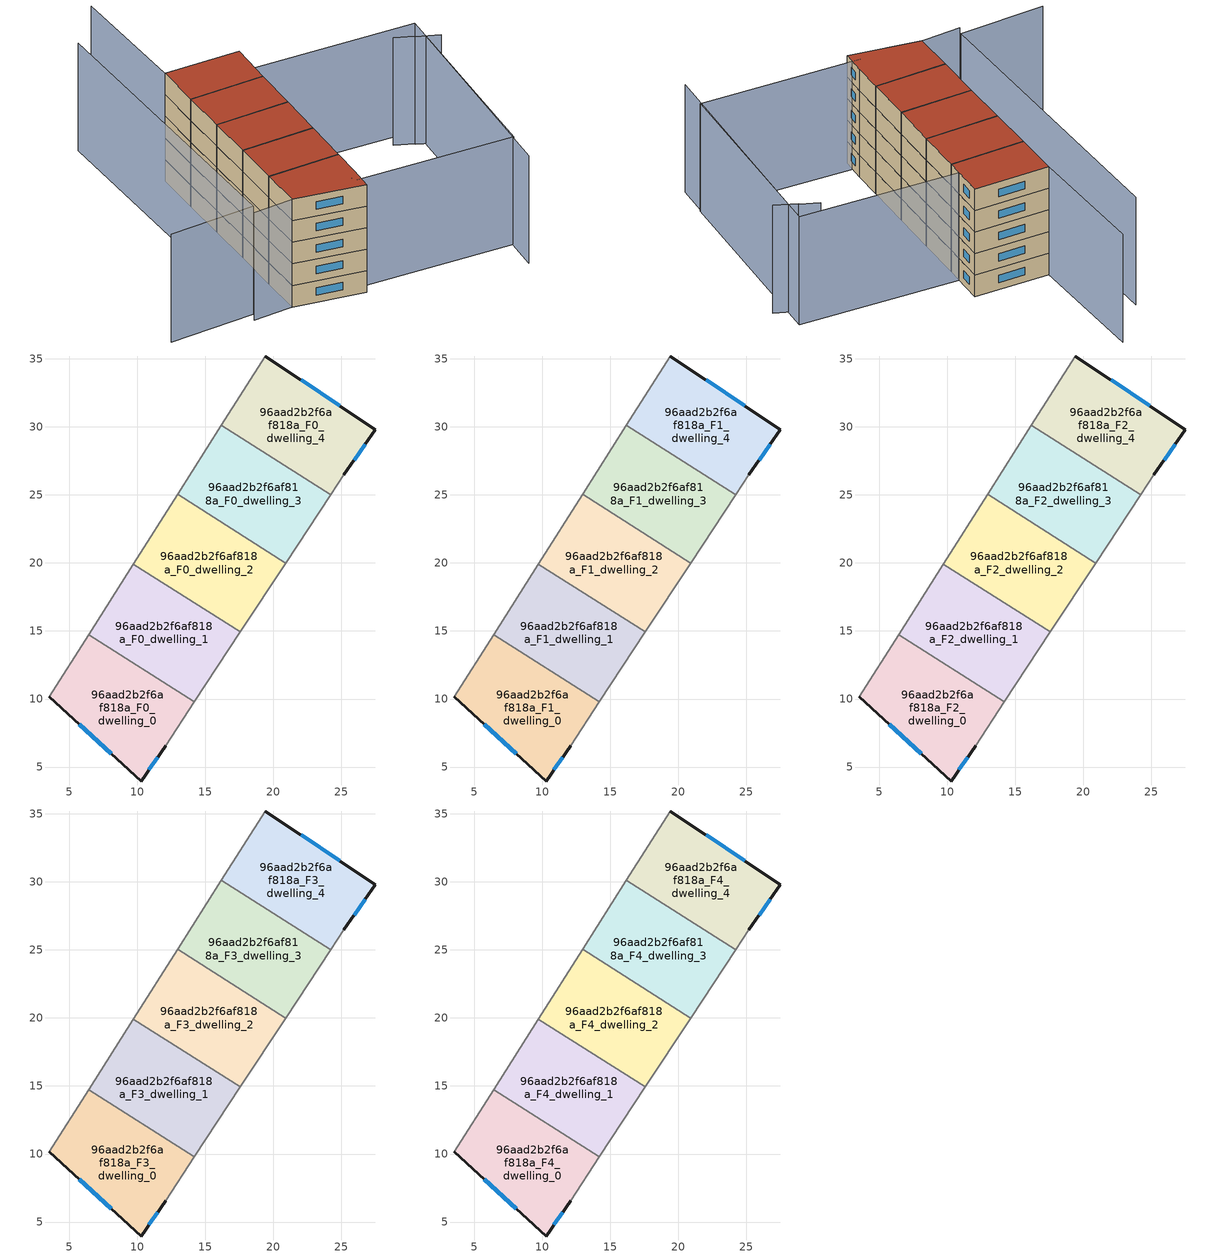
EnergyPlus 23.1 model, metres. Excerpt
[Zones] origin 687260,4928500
96aad2b2f6af818a_F0_dwelling_0
 floor ground (EU_floor_Construction): 14.22,9.8 12.09,6.57 10.29,3.98 3.54,10.16 6.44,14.73 z0
 wall outside (EU_wall_Construction): 3.54,10.16 10.29,3.98 12.09,6.57 z0:3
 wall adiabatic (EU_wall_Construction): 6.44,14.73 3.54,10.16 / 12.09,6.57 14.22,9.8 z0:3
 wall to 96aad2b2f6af818a_F0_dwelling_1 (EU_wall_Construction): 14.22,9.8 6.44,14.73 z0:3
 window (EU_Window_Construction): 10.87,4.82 11.5,5.72 / 5.73,8.15 8.09,5.99 z0.98:2.02
96aad2b2f6af818a_F0_dwelling_1
 floor ground (EU_floor_Construction): 17.6,14.92 14.22,9.8 6.44,14.73 9.73,19.92 z0
 wall adiabatic (EU_wall_Construction): 14.22,9.8 17.6,14.92 / 9.73,19.92 6.44,14.73 z0:3
 wall to 96aad2b2f6af818a_F0_dwelling_2 (EU_wall_Construction): 17.6,14.93 9.73,19.92 z0:3
96aad2b2f6af818a_F0_dwelling_2
 floor ground (EU_floor_Construction): 20.94,19.99 17.6,14.92 9.73,19.92 12.98,25.04 z0
 wall adiabatic (EU_wall_Construction): 17.6,14.92 20.94,19.99 / 12.98,25.04 9.73,19.92 z0:3
 wall to 96aad2b2f6af818a_F0_dwelling_3 (EU_wall_Construction): 20.94,19.99 12.98,25.04 z0:3
96aad2b2f6af818a_F0_dwelling_3
 floor ground (EU_floor_Construction): 24.24,25.01 20.94,19.99 12.98,25.04 16.19,30.11 z0
 wall adiabatic (EU_wall_Construction): 20.94,19.99 24.24,25.01 / 16.19,30.11 12.98,25.04 z0:3
 wall to 96aad2b2f6af818a_F0_dwelling_4 (EU_wall_Construction): 24.24,25.01 16.19,30.11 z0:3
96aad2b2f6af818a_F0_dwelling_4
 floor ground (EU_floor_Construction): 27.51,29.79 25.2,26.46 24.24,25.01 16.19,30.11 19.42,35.21 z0
 wall outside (EU_wall_Construction): 25.2,26.46 27.51,29.79 19.42,35.21 z0:3
 wall adiabatic (EU_wall_Construction): 19.42,35.21 16.19,30.11 / 24.24,25.01 25.2,26.46 z0:3
 window (EU_Window_Construction): 24.88,31.55 22.05,33.45 / 25.95,27.55 26.76,28.71 z0.98:2.02
96aad2b2f6af818a_F1_dwelling_0
 floor to 96aad2b2f6af818a_F0_dwelling_0 (EU_floor_Construction): 14.22,9.8 12.09,6.57 10.29,3.98 3.54,10.16 6.44,14.73 z3
 wall outside (EU_wall_Construction): 3.54,10.16 10.29,3.98 12.09,6.57 z3:6
 wall adiabatic (EU_wall_Construction): 6.44,14.73 3.54,10.16 / 12.09,6.57 14.22,9.8 z3:6
 wall to 96aad2b2f6af818a_F1_dwelling_1 (EU_wall_Construction): 14.22,9.8 6.44,14.73 z3:6
 window (EU_Window_Construction): 10.87,4.82 11.5,5.72 / 5.73,8.15 8.09,5.99 z3.98:5.02
96aad2b2f6af818a_F1_dwelling_1
 floor to 96aad2b2f6af818a_F0_dwelling_1 (EU_floor_Construction): 17.6,14.92 14.22,9.8 6.44,14.73 9.73,19.92 z3
 wall adiabatic (EU_wall_Construction): 14.22,9.8 17.6,14.92 / 9.73,19.92 6.44,14.73 z3:6
 wall to 96aad2b2f6af818a_F1_dwelling_2 (EU_wall_Construction): 17.6,14.93 9.73,19.92 z3:6
96aad2b2f6af818a_F1_dwelling_2
 floor to 96aad2b2f6af818a_F0_dwelling_2 (EU_floor_Construction): 20.94,19.99 17.6,14.92 9.73,19.92 12.98,25.04 z3
 wall adiabatic (EU_wall_Construction): 17.6,14.92 20.94,19.99 / 12.98,25.04 9.73,19.92 z3:6
 wall to 96aad2b2f6af818a_F1_dwelling_3 (EU_wall_Construction): 20.94,19.99 12.98,25.04 z3:6
96aad2b2f6af818a_F1_dwelling_3
 floor to 96aad2b2f6af818a_F0_dwelling_3 (EU_floor_Construction): 24.24,25.01 20.94,19.99 12.98,25.04 16.19,30.11 z3
 wall adiabatic (EU_wall_Construction): 20.94,19.99 24.24,25.01 / 16.19,30.11 12.98,25.04 z3:6
 wall to 96aad2b2f6af818a_F1_dwelling_4 (EU_wall_Construction): 24.24,25.01 16.19,30.11 z3:6
96aad2b2f6af818a_F1_dwelling_4
 floor to 96aad2b2f6af818a_F0_dwelling_4 (EU_floor_Construction): 27.51,29.79 25.2,26.46 24.24,25.01 16.19,30.11 19.42,35.21 z3
 wall outside (EU_wall_Construction): 25.2,26.46 27.51,29.79 19.42,35.21 z3:6
 wall adiabatic (EU_wall_Construction): 19.42,35.21 16.19,30.11 / 24.24,25.01 25.2,26.46 z3:6
 window (EU_Window_Construction): 24.88,31.55 22.05,33.45 / 25.95,27.55 26.76,28.71 z3.98:5.02
96aad2b2f6af818a_F2_dwelling_0
 floor to 96aad2b2f6af818a_F1_dwelling_0 (EU_floor_Construction): 14.22,9.8 12.09,6.57 10.29,3.98 3.54,10.16 6.44,14.73 z6
 wall outside (EU_wall_Construction): 3.54,10.16 10.29,3.98 12.09,6.57 z6:9
 wall adiabatic (EU_wall_Construction): 6.44,14.73 3.54,10.16 / 12.09,6.57 14.22,9.8 z6:9
 wall to 96aad2b2f6af818a_F2_dwelling_1 (EU_wall_Construction): 14.22,9.8 6.44,14.73 z6:9
 window (EU_Window_Construction): 10.87,4.82 11.5,5.72 / 5.73,8.15 8.09,5.99 z6.98:8.02
96aad2b2f6af818a_F2_dwelling_1
 floor to 96aad2b2f6af818a_F1_dwelling_1 (EU_floor_Construction): 17.6,14.92 14.22,9.8 6.44,14.73 9.73,19.92 z6
 wall adiabatic (EU_wall_Construction): 14.22,9.8 17.6,14.92 / 9.73,19.92 6.44,14.73 z6:9
 wall to 96aad2b2f6af818a_F2_dwelling_2 (EU_wall_Construction): 17.6,14.93 9.73,19.92 z6:9
96aad2b2f6af818a_F2_dwelling_2
 floor to 96aad2b2f6af818a_F1_dwelling_2 (EU_floor_Construction): 20.94,19.99 17.6,14.92 9.73,19.92 12.98,25.04 z6
 wall adiabatic (EU_wall_Construction): 17.6,14.92 20.94,19.99 / 12.98,25.04 9.73,19.92 z6:9
 wall to 96aad2b2f6af818a_F2_dwelling_3 (EU_wall_Construction): 20.94,19.99 12.98,25.04 z6:9
96aad2b2f6af818a_F2_dwelling_3
 floor to 96aad2b2f6af818a_F1_dwelling_3 (EU_floor_Construction): 24.24,25.01 20.94,19.99 12.98,25.04 16.19,30.11 z6
 wall adiabatic (EU_wall_Construction): 20.94,19.99 24.24,25.01 / 16.19,30.11 12.98,25.04 z6:9
 wall to 96aad2b2f6af818a_F2_dwelling_4 (EU_wall_Construction): 24.24,25.01 16.19,30.11 z6:9
96aad2b2f6af818a_F2_dwelling_4
 floor to 96aad2b2f6af818a_F1_dwelling_4 (EU_floor_Construction): 27.51,29.79 25.2,26.46 24.24,25.01 16.19,30.11 19.42,35.21 z6
 wall outside (EU_wall_Construction): 25.2,26.46 27.51,29.79 19.42,35.21 z6:9
 wall adiabatic (EU_wall_Construction): 19.42,35.21 16.19,30.11 / 24.24,25.01 25.2,26.46 z6:9
 window (EU_Window_Construction): 24.88,31.55 22.05,33.45 / 25.95,27.55 26.76,28.71 z6.98:8.02
96aad2b2f6af818a_F3_dwelling_0
 floor to 96aad2b2f6af818a_F2_dwelling_0 (EU_floor_Construction): 14.22,9.8 12.09,6.57 10.29,3.98 3.54,10.16 6.44,14.73 z9
 wall outside (EU_wall_Construction): 3.54,10.16 10.29,3.98 12.09,6.57 z9:12
 wall adiabatic (EU_wall_Construction): 6.44,14.73 3.54,10.16 / 12.09,6.57 14.22,9.8 z9:12
 wall to 96aad2b2f6af818a_F3_dwelling_1 (EU_wall_Construction): 14.22,9.8 6.44,14.73 z9:12
 window (EU_Window_Construction): 10.87,4.82 11.5,5.72 / 5.73,8.15 8.09,5.99 z9.98:11.02
96aad2b2f6af818a_F3_dwelling_1
 floor to 96aad2b2f6af818a_F2_dwelling_1 (EU_floor_Construction): 17.6,14.92 14.22,9.8 6.44,14.73 9.73,19.92 z9
 wall adiabatic (EU_wall_Construction): 14.22,9.8 17.6,14.92 / 9.73,19.92 6.44,14.73 z9:12
 wall to 96aad2b2f6af818a_F3_dwelling_2 (EU_wall_Construction): 17.6,14.93 9.73,19.92 z9:12
96aad2b2f6af818a_F3_dwelling_2
 floor to 96aad2b2f6af818a_F2_dwelling_2 (EU_floor_Construction): 20.94,19.99 17.6,14.92 9.73,19.92 12.98,25.04 z9
 wall adiabatic (EU_wall_Construction): 17.6,14.92 20.94,19.99 / 12.98,25.04 9.73,19.92 z9:12
 wall to 96aad2b2f6af818a_F3_dwelling_3 (EU_wall_Construction): 20.94,19.99 12.98,25.04 z9:12
96aad2b2f6af818a_F3_dwelling_3
 floor to 96aad2b2f6af818a_F2_dwelling_3 (EU_floor_Construction): 24.24,25.01 20.94,19.99 12.98,25.04 16.19,30.11 z9
 wall adiabatic (EU_wall_Construction): 20.94,19.99 24.24,25.01 / 16.19,30.11 12.98,25.04 z9:12
 wall to 96aad2b2f6af818a_F3_dwelling_4 (EU_wall_Construction): 24.24,25.01 16.19,30.11 z9:12
96aad2b2f6af818a_F3_dwelling_4
 floor to 96aad2b2f6af818a_F2_dwelling_4 (EU_floor_Construction): 27.51,29.79 25.2,26.46 24.24,25.01 16.19,30.11 19.42,35.21 z9
 wall outside (EU_wall_Construction): 25.2,26.46 27.51,29.79 19.42,35.21 z9:12
 wall adiabatic (EU_wall_Construction): 19.42,35.21 16.19,30.11 / 24.24,25.01 25.2,26.46 z9:12
 window (EU_Window_Construction): 24.88,31.55 22.05,33.45 / 25.95,27.55 26.76,28.71 z9.98:11.02
96aad2b2f6af818a_F4_dwelling_0
 floor to 96aad2b2f6af818a_F3_dwelling_0 (EU_floor_Construction): 14.22,9.8 12.09,6.57 10.29,3.98 3.54,10.16 6.44,14.73 z12
 wall outside (EU_wall_Construction): 3.54,10.16 10.29,3.98 12.09,6.57 z12:15
 wall adiabatic (EU_wall_Construction): 6.44,14.73 3.54,10.16 / 12.09,6.57 14.22,9.8 z12:15
 wall to 96aad2b2f6af818a_F4_dwelling_1 (EU_wall_Construction): 14.22,9.8 6.44,14.73 z12:15
 window (EU_Window_Construction): 10.87,4.82 11.5,5.72 / 5.73,8.15 8.09,5.99 z12.98:14.02
 roof outside (EU_roof_Construction): 12.09,6.57 14.22,9.8 6.44,14.73 3.54,10.16 10.29,3.98 z15
96aad2b2f6af818a_F4_dwelling_1
 floor to 96aad2b2f6af818a_F3_dwelling_1 (EU_floor_Construction): 17.6,14.92 14.22,9.8 6.44,14.73 9.73,19.92 z12
 wall adiabatic (EU_wall_Construction): 14.22,9.8 17.6,14.92 / 9.73,19.92 6.44,14.73 z12:15
 wall to 96aad2b2f6af818a_F4_dwelling_2 (EU_wall_Construction): 17.6,14.93 9.73,19.92 z12:15
 roof outside (EU_roof_Construction): 14.22,9.8 17.6,14.92 9.73,19.92 6.44,14.73 z15
96aad2b2f6af818a_F4_dwelling_2
 floor to 96aad2b2f6af818a_F3_dwelling_2 (EU_floor_Construction): 20.94,19.99 17.6,14.92 9.73,19.92 12.98,25.04 z12
 wall adiabatic (EU_wall_Construction): 17.6,14.92 20.94,19.99 / 12.98,25.04 9.73,19.92 z12:15
 wall to 96aad2b2f6af818a_F4_dwelling_3 (EU_wall_Construction): 20.94,19.99 12.98,25.04 z12:15
 roof outside (EU_roof_Construction): 17.6,14.92 20.94,19.99 12.98,25.04 9.73,19.92 z15
96aad2b2f6af818a_F4_dwelling_3
 floor to 96aad2b2f6af818a_F3_dwelling_3 (EU_floor_Construction): 24.24,25.01 20.94,19.99 12.98,25.04 16.19,30.11 z12
 wall adiabatic (EU_wall_Construction): 20.94,19.99 24.24,25.01 / 16.19,30.11 12.98,25.04 z12:15
 wall to 96aad2b2f6af818a_F4_dwelling_4 (EU_wall_Construction): 24.24,25.01 16.19,30.11 z12:15
 roof outside (EU_roof_Construction): 20.94,19.99 24.24,25.01 16.19,30.11 12.98,25.04 z15
96aad2b2f6af818a_F4_dwelling_4
 floor to 96aad2b2f6af818a_F3_dwelling_4 (EU_floor_Construction): 27.51,29.79 25.2,26.46 24.24,25.01 16.19,30.11 19.42,35.21 z12
 wall outside (EU_wall_Construction): 25.2,26.46 27.51,29.79 19.42,35.21 z12:15
 wall adiabatic (EU_wall_Construction): 19.42,35.21 16.19,30.11 / 24.24,25.01 25.2,26.46 z12:15
 window (EU_Window_Construction): 24.88,31.55 22.05,33.45 / 25.95,27.55 26.76,28.71 z12.98:14.02
 roof outside (EU_roof_Construction): 25.2,26.46 27.51,29.79 19.42,35.21 16.19,30.11 24.24,25.01 z15
shading: 24.3,-9.7 40.31,12.31 / 41.33,10.85 39.61,13.3 / 39.72,13.38 38.27,15.46 / 27.6,49.21 4.47,9.61 / 4.47,9.61 -0.89,12.74 / 20.16,46.95 0.17,13.41 / 0.17,13.41 -9.33,19.07 / 41.99,14.64 26.87,-6.34 / 26.87,-6.34 10.21,5.67 / 10.21,5.67 25.33,26.64 / 25.33,26.64 41.99,14.64 z0:15
[Building]
EU S2 Campaign: North Axis=0; Terrain=City; Solar Distribution=FullExterior
[Site:Location]
Bologna: Latitude=44.5; Longitude=11.25; Time Zone=1; Elevation=37
[SizingPeriod:WeatherFileDays]
AnnualSizingPeriod: Begin Month=1; Begin Day of Month=1; End Month=12; End Day of Month=31; Day of Week for Start Day=Monday; Use Weather File Daylight Saving Period=No; Use Weather File Rain and Snow Indicators=No
[MATERIAL]
EU_InternalMass_Material: Roughness=MediumRough; Thickness=0.1; Conductivity=1; Density=1800; Specific Heat=900; Thermal Absorptance=0.9; Solar Absorptance=0.7; Visible Absorptance=0.7
[MATERIAL:NOMASS] Roughness=MediumRough; Thermal Absorptance=0.9; Solar Absorptance=0.7; Visible Absorptance=0.7
Name | Thermal Resistance
EU_wall_NoMass | 0.905828
EU_roof_NoMass | 0.37593
EU_floor_NoMass | 0.67114
[WINDOWMATERIAL:SIMPLEGLAZINGSYSTEM]
EU_Window_SimpleGlazing: UFactor=4.52486; Solar Heat Gain Coefficient=0.85; Visible Transmittance=0.85
[CONSTRUCTION]
EU_wall_Construction: EU_wall_NoMass
EU_roof_Construction: EU_roof_NoMass
EU_floor_Construction: EU_floor_NoMass
EU_Window_Construction: EU_Window_SimpleGlazing
EU_InternalMass_Construction: EU_InternalMass_Material
[ZONE] Type=1; Multiplier=1; Ceiling Height=autocalculate; Floor Area=autocalculate; Part of Total Floor Area=Yes
Name | Volume
96aad2b2f6af818a_F0_dwelling_0 | 170.652
96aad2b2f6af818a_F1_dwelling_0; 96aad2b2f6af818a_F2_dwelling_0; 96aad2b2f6af818a_F3_dwelling_0; 96aad2b2f6af818a_F4_dwelling_0 | 170.651
96aad2b2f6af818a_F0_dwelling_1 | 170.626
96aad2b2f6af818a_F1_dwelling_1; 96aad2b2f6af818a_F2_dwelling_1; 96aad2b2f6af818a_F3_dwelling_1; 96aad2b2f6af818a_F4_dwelling_1 | 170.627
96aad2b2f6af818a_F0_dwelling_2; 96aad2b2f6af818a_F1_dwelling_2; 96aad2b2f6af818a_F2_dwelling_2; 96aad2b2f6af818a_F3_dwelling_2; 96aad2b2f6af818a_F4_dwelling_2 | 170.648
96aad2b2f6af818a_F0_dwelling_3; 96aad2b2f6af818a_F1_dwelling_3; 96aad2b2f6af818a_F2_dwelling_3; 96aad2b2f6af818a_F3_dwelling_3; 96aad2b2f6af818a_F4_dwelling_3 | 170.64
96aad2b2f6af818a_F0_dwelling_4 | 170.647
96aad2b2f6af818a_F1_dwelling_4; 96aad2b2f6af818a_F2_dwelling_4; 96aad2b2f6af818a_F3_dwelling_4; 96aad2b2f6af818a_F4_dwelling_4 | 170.646
[INTERNALMASS] Construction=EU_InternalMass_Construction
Name | Zone or ZoneList | Surface Area
96aad2b2f6af818a_F0_dwelling_0_EU_InternalMass | 96aad2b2f6af818a_F0_dwelling_0 | 56.8836
96aad2b2f6af818a_F0_dwelling_1_EU_InternalMass | 96aad2b2f6af818a_F0_dwelling_1 | 56.8757
96aad2b2f6af818a_F0_dwelling_2_EU_InternalMass | 96aad2b2f6af818a_F0_dwelling_2 | 56.8827
96aad2b2f6af818a_F0_dwelling_3_EU_InternalMass | 96aad2b2f6af818a_F0_dwelling_3 | 56.8801
96aad2b2f6af818a_F0_dwelling_4_EU_InternalMass | 96aad2b2f6af818a_F0_dwelling_4 | 56.8823
96aad2b2f6af818a_F1_dwelling_0_EU_InternalMass | 96aad2b2f6af818a_F1_dwelling_0 | 56.8836
96aad2b2f6af818a_F1_dwelling_1_EU_InternalMass | 96aad2b2f6af818a_F1_dwelling_1 | 56.8757
96aad2b2f6af818a_F1_dwelling_2_EU_InternalMass | 96aad2b2f6af818a_F1_dwelling_2 | 56.8827
96aad2b2f6af818a_F1_dwelling_3_EU_InternalMass | 96aad2b2f6af818a_F1_dwelling_3 | 56.8801
96aad2b2f6af818a_F1_dwelling_4_EU_InternalMass | 96aad2b2f6af818a_F1_dwelling_4 | 56.8823
96aad2b2f6af818a_F2_dwelling_0_EU_InternalMass | 96aad2b2f6af818a_F2_dwelling_0 | 56.8836
96aad2b2f6af818a_F2_dwelling_1_EU_InternalMass | 96aad2b2f6af818a_F2_dwelling_1 | 56.8757
96aad2b2f6af818a_F2_dwelling_2_EU_InternalMass | 96aad2b2f6af818a_F2_dwelling_2 | 56.8827
96aad2b2f6af818a_F2_dwelling_3_EU_InternalMass | 96aad2b2f6af818a_F2_dwelling_3 | 56.8801
96aad2b2f6af818a_F2_dwelling_4_EU_InternalMass | 96aad2b2f6af818a_F2_dwelling_4 | 56.8823
96aad2b2f6af818a_F3_dwelling_0_EU_InternalMass | 96aad2b2f6af818a_F3_dwelling_0 | 56.8836
96aad2b2f6af818a_F3_dwelling_1_EU_InternalMass | 96aad2b2f6af818a_F3_dwelling_1 | 56.8757
96aad2b2f6af818a_F3_dwelling_2_EU_InternalMass | 96aad2b2f6af818a_F3_dwelling_2 | 56.8827
96aad2b2f6af818a_F3_dwelling_3_EU_InternalMass | 96aad2b2f6af818a_F3_dwelling_3 | 56.8801
96aad2b2f6af818a_F3_dwelling_4_EU_InternalMass | 96aad2b2f6af818a_F3_dwelling_4 | 56.8823
96aad2b2f6af818a_F4_dwelling_0_EU_InternalMass | 96aad2b2f6af818a_F4_dwelling_0 | 56.8836
96aad2b2f6af818a_F4_dwelling_1_EU_InternalMass | 96aad2b2f6af818a_F4_dwelling_1 | 56.8757
96aad2b2f6af818a_F4_dwelling_2_EU_InternalMass | 96aad2b2f6af818a_F4_dwelling_2 | 56.8827
96aad2b2f6af818a_F4_dwelling_3_EU_InternalMass | 96aad2b2f6af818a_F4_dwelling_3 | 56.8801
96aad2b2f6af818a_F4_dwelling_4_EU_InternalMass | 96aad2b2f6af818a_F4_dwelling_4 | 56.8823
[OTHEREQUIPMENT] Fuel Type=Electricity; Design Level Calculation Method=Watts/Area; Power per Zone Floor Area=1; Fraction Latent=0; Fraction Radiant=0; Fraction Lost=0; Carbon Dioxide Generation Rate=0; EndUse Subcategory=EU_Step8_InternalGains
Name | Zone or ZoneList or Space or SpaceList | Schedule
EU_Step8_InternalGain_96aad2b2f6af818a_F0_dwelling_0_f000 | 96aad2b2f6af818a_F0_dwelling_0 | EU_Step8_GainSchedule_96aad2b2f6af818a_F0_dwelling_0_f000
EU_Step8_InternalGain_96aad2b2f6af818a_F0_dwelling_1_f000 | 96aad2b2f6af818a_F0_dwelling_1 | EU_Step8_GainSchedule_96aad2b2f6af818a_F0_dwelling_1_f000
EU_Step8_InternalGain_96aad2b2f6af818a_F0_dwelling_2_f000 | 96aad2b2f6af818a_F0_dwelling_2 | EU_Step8_GainSchedule_96aad2b2f6af818a_F0_dwelling_2_f000
EU_Step8_InternalGain_96aad2b2f6af818a_F0_dwelling_3_f000 | 96aad2b2f6af818a_F0_dwelling_3 | EU_Step8_GainSchedule_96aad2b2f6af818a_F0_dwelling_3_f000
EU_Step8_InternalGain_96aad2b2f6af818a_F0_dwelling_4_f000 | 96aad2b2f6af818a_F0_dwelling_4 | EU_Step8_GainSchedule_96aad2b2f6af818a_F0_dwelling_4_f000
EU_Step8_InternalGain_96aad2b2f6af818a_F1_dwelling_0_f000 | 96aad2b2f6af818a_F1_dwelling_0 | EU_Step8_GainSchedule_96aad2b2f6af818a_F1_dwelling_0_f000
EU_Step8_InternalGain_96aad2b2f6af818a_F1_dwelling_1_f000 | 96aad2b2f6af818a_F1_dwelling_1 | EU_Step8_GainSchedule_96aad2b2f6af818a_F1_dwelling_1_f000
EU_Step8_InternalGain_96aad2b2f6af818a_F1_dwelling_2_f000 | 96aad2b2f6af818a_F1_dwelling_2 | EU_Step8_GainSchedule_96aad2b2f6af818a_F1_dwelling_2_f000
EU_Step8_InternalGain_96aad2b2f6af818a_F1_dwelling_3_f000 | 96aad2b2f6af818a_F1_dwelling_3 | EU_Step8_GainSchedule_96aad2b2f6af818a_F1_dwelling_3_f000
EU_Step8_InternalGain_96aad2b2f6af818a_F1_dwelling_4_f000 | 96aad2b2f6af818a_F1_dwelling_4 | EU_Step8_GainSchedule_96aad2b2f6af818a_F1_dwelling_4_f000
EU_Step8_InternalGain_96aad2b2f6af818a_F2_dwelling_0_f000 | 96aad2b2f6af818a_F2_dwelling_0 | EU_Step8_GainSchedule_96aad2b2f6af818a_F2_dwelling_0_f000
EU_Step8_InternalGain_96aad2b2f6af818a_F2_dwelling_1_f000 | 96aad2b2f6af818a_F2_dwelling_1 | EU_Step8_GainSchedule_96aad2b2f6af818a_F2_dwelling_1_f000
EU_Step8_InternalGain_96aad2b2f6af818a_F2_dwelling_2_f000 | 96aad2b2f6af818a_F2_dwelling_2 | EU_Step8_GainSchedule_96aad2b2f6af818a_F2_dwelling_2_f000
EU_Step8_InternalGain_96aad2b2f6af818a_F2_dwelling_3_f000 | 96aad2b2f6af818a_F2_dwelling_3 | EU_Step8_GainSchedule_96aad2b2f6af818a_F2_dwelling_3_f000
EU_Step8_InternalGain_96aad2b2f6af818a_F2_dwelling_4_f000 | 96aad2b2f6af818a_F2_dwelling_4 | EU_Step8_GainSchedule_96aad2b2f6af818a_F2_dwelling_4_f000
EU_Step8_InternalGain_96aad2b2f6af818a_F3_dwelling_0_f000 | 96aad2b2f6af818a_F3_dwelling_0 | EU_Step8_GainSchedule_96aad2b2f6af818a_F3_dwelling_0_f000
EU_Step8_InternalGain_96aad2b2f6af818a_F3_dwelling_1_f000 | 96aad2b2f6af818a_F3_dwelling_1 | EU_Step8_GainSchedule_96aad2b2f6af818a_F3_dwelling_1_f000
EU_Step8_InternalGain_96aad2b2f6af818a_F3_dwelling_2_f000 | 96aad2b2f6af818a_F3_dwelling_2 | EU_Step8_GainSchedule_96aad2b2f6af818a_F3_dwelling_2_f000
EU_Step8_InternalGain_96aad2b2f6af818a_F3_dwelling_3_f000 | 96aad2b2f6af818a_F3_dwelling_3 | EU_Step8_GainSchedule_96aad2b2f6af818a_F3_dwelling_3_f000
EU_Step8_InternalGain_96aad2b2f6af818a_F3_dwelling_4_f000 | 96aad2b2f6af818a_F3_dwelling_4 | EU_Step8_GainSchedule_96aad2b2f6af818a_F3_dwelling_4_f000
EU_Step8_InternalGain_96aad2b2f6af818a_F4_dwelling_0_f000 | 96aad2b2f6af818a_F4_dwelling_0 | EU_Step8_GainSchedule_96aad2b2f6af818a_F4_dwelling_0_f000
EU_Step8_InternalGain_96aad2b2f6af818a_F4_dwelling_1_f000 | 96aad2b2f6af818a_F4_dwelling_1 | EU_Step8_GainSchedule_96aad2b2f6af818a_F4_dwelling_1_f000
EU_Step8_InternalGain_96aad2b2f6af818a_F4_dwelling_2_f000 | 96aad2b2f6af818a_F4_dwelling_2 | EU_Step8_GainSchedule_96aad2b2f6af818a_F4_dwelling_2_f000
EU_Step8_InternalGain_96aad2b2f6af818a_F4_dwelling_3_f000 | 96aad2b2f6af818a_F4_dwelling_3 | EU_Step8_GainSchedule_96aad2b2f6af818a_F4_dwelling_3_f000
EU_Step8_InternalGain_96aad2b2f6af818a_F4_dwelling_4_f000 | 96aad2b2f6af818a_F4_dwelling_4 | EU_Step8_GainSchedule_96aad2b2f6af818a_F4_dwelling_4_f000
[ZONEVENTILATION:DESIGNFLOWRATE] Schedule=EU_AlwaysOn; Design Flow Rate Calculation Method=AirChanges/Hour; Air Changes per Hour=0.73129; Ventilation Type=Natural; Fan Pressure Rise=0; Fan Total Efficiency=1; Constant Term Coefficient=1; Temperature Term Coefficient=0; Velocity Term Coefficient=0; Velocity Squared Term Coefficient=0; Minimum Indoor Temperature=-100; Maximum Indoor Temperature=100; Delta Temperature=-100; Minimum Outdoor Temperature=-100; Maximum Outdoor Temperature=100; Maximum Wind Speed=40
Name | Zone or ZoneList or Space or SpaceList
EU_ConstantAir_96aad2b2f6af818a_F0_dwelling_0 | 96aad2b2f6af818a_F0_dwelling_0
EU_ConstantAir_96aad2b2f6af818a_F0_dwelling_1 | 96aad2b2f6af818a_F0_dwelling_1
EU_ConstantAir_96aad2b2f6af818a_F0_dwelling_2 | 96aad2b2f6af818a_F0_dwelling_2
EU_ConstantAir_96aad2b2f6af818a_F0_dwelling_3 | 96aad2b2f6af818a_F0_dwelling_3
EU_ConstantAir_96aad2b2f6af818a_F0_dwelling_4 | 96aad2b2f6af818a_F0_dwelling_4
EU_ConstantAir_96aad2b2f6af818a_F1_dwelling_0 | 96aad2b2f6af818a_F1_dwelling_0
EU_ConstantAir_96aad2b2f6af818a_F1_dwelling_1 | 96aad2b2f6af818a_F1_dwelling_1
EU_ConstantAir_96aad2b2f6af818a_F1_dwelling_2 | 96aad2b2f6af818a_F1_dwelling_2
EU_ConstantAir_96aad2b2f6af818a_F1_dwelling_3 | 96aad2b2f6af818a_F1_dwelling_3
EU_ConstantAir_96aad2b2f6af818a_F1_dwelling_4 | 96aad2b2f6af818a_F1_dwelling_4
EU_ConstantAir_96aad2b2f6af818a_F2_dwelling_0 | 96aad2b2f6af818a_F2_dwelling_0
EU_ConstantAir_96aad2b2f6af818a_F2_dwelling_1 | 96aad2b2f6af818a_F2_dwelling_1
EU_ConstantAir_96aad2b2f6af818a_F2_dwelling_2 | 96aad2b2f6af818a_F2_dwelling_2
EU_ConstantAir_96aad2b2f6af818a_F2_dwelling_3 | 96aad2b2f6af818a_F2_dwelling_3
EU_ConstantAir_96aad2b2f6af818a_F2_dwelling_4 | 96aad2b2f6af818a_F2_dwelling_4
EU_ConstantAir_96aad2b2f6af818a_F3_dwelling_0 | 96aad2b2f6af818a_F3_dwelling_0
EU_ConstantAir_96aad2b2f6af818a_F3_dwelling_1 | 96aad2b2f6af818a_F3_dwelling_1
EU_ConstantAir_96aad2b2f6af818a_F3_dwelling_2 | 96aad2b2f6af818a_F3_dwelling_2
EU_ConstantAir_96aad2b2f6af818a_F3_dwelling_3 | 96aad2b2f6af818a_F3_dwelling_3
EU_ConstantAir_96aad2b2f6af818a_F3_dwelling_4 | 96aad2b2f6af818a_F3_dwelling_4
EU_ConstantAir_96aad2b2f6af818a_F4_dwelling_0 | 96aad2b2f6af818a_F4_dwelling_0
EU_ConstantAir_96aad2b2f6af818a_F4_dwelling_1 | 96aad2b2f6af818a_F4_dwelling_1
EU_ConstantAir_96aad2b2f6af818a_F4_dwelling_2 | 96aad2b2f6af818a_F4_dwelling_2
EU_ConstantAir_96aad2b2f6af818a_F4_dwelling_3 | 96aad2b2f6af818a_F4_dwelling_3
EU_ConstantAir_96aad2b2f6af818a_F4_dwelling_4 | 96aad2b2f6af818a_F4_dwelling_4
[HVACTEMPLATE:THERMOSTAT] Constant Heating Setpoint=20; Constant Cooling Setpoint=50
EU_HeatOnly_96aad2b2f6af818a_F0_dwelling_0; EU_HeatOnly_96aad2b2f6af818a_F0_dwelling_1; EU_HeatOnly_96aad2b2f6af818a_F0_dwelling_2; EU_HeatOnly_96aad2b2f6af818a_F0_dwelling_3; EU_HeatOnly_96aad2b2f6af818a_F0_dwelling_4; EU_HeatOnly_96aad2b2f6af818a_F1_dwelling_0; EU_HeatOnly_96aad2b2f6af818a_F1_dwelling_1; EU_HeatOnly_96aad2b2f6af818a_F1_dwelling_2; EU_HeatOnly_96aad2b2f6af818a_F1_dwelling_3; EU_HeatOnly_96aad2b2f6af818a_F1_dwelling_4; EU_HeatOnly_96aad2b2f6af818a_F2_dwelling_0; EU_HeatOnly_96aad2b2f6af818a_F2_dwelling_1; EU_HeatOnly_96aad2b2f6af818a_F2_dwelling_2; EU_HeatOnly_96aad2b2f6af818a_F2_dwelling_3; EU_HeatOnly_96aad2b2f6af818a_F2_dwelling_4; EU_HeatOnly_96aad2b2f6af818a_F3_dwelling_0; EU_HeatOnly_96aad2b2f6af818a_F3_dwelling_1; EU_HeatOnly_96aad2b2f6af818a_F3_dwelling_2; EU_HeatOnly_96aad2b2f6af818a_F3_dwelling_3; EU_HeatOnly_96aad2b2f6af818a_F3_dwelling_4; EU_HeatOnly_96aad2b2f6af818a_F4_dwelling_0; EU_HeatOnly_96aad2b2f6af818a_F4_dwelling_1; EU_HeatOnly_96aad2b2f6af818a_F4_dwelling_2; EU_HeatOnly_96aad2b2f6af818a_F4_dwelling_3; EU_HeatOnly_96aad2b2f6af818a_F4_dwelling_4
[HVACTEMPLATE:ZONE:IDEALLOADSAIRSYSTEM] System Availability Schedule=EU_AlwaysOn; Maximum Heating Supply Air Temperature=50; Minimum Cooling Supply Air Temperature=13; Maximum Heating Supply Air Humidity Ratio=0.0156; Minimum Cooling Supply Air Humidity Ratio=0.0077; Heating Limit=NoLimit; Cooling Limit=NoLimit; Heating Availability Schedule=EU_AlwaysOn; Cooling Availability Schedule=EU_CoolingOff; Dehumidification Control Type=ConstantSensibleHeatRatio; Cooling Sensible Heat Ratio=0.7; Dehumidification Setpoint=60; Humidification Control Type=None; Humidification Setpoint=30; Outdoor Air Method=None; Outdoor Air Flow Rate per Person=0.00944; Outdoor Air Flow Rate per Zone Floor Area=0; Outdoor Air Flow Rate per Zone=0; Demand Controlled Ventilation Type=None; Outdoor Air Economizer Type=NoEconomizer; Heat Recovery Type=None; Sensible Heat Recovery Effectiveness=0.7; Latent Heat Recovery Effectiveness=0.65
Name | Template Thermostat
96aad2b2f6af818a_F0_dwelling_0 | EU_HeatOnly_96aad2b2f6af818a_F0_dwelling_0
96aad2b2f6af818a_F0_dwelling_1 | EU_HeatOnly_96aad2b2f6af818a_F0_dwelling_1
96aad2b2f6af818a_F0_dwelling_2 | EU_HeatOnly_96aad2b2f6af818a_F0_dwelling_2
96aad2b2f6af818a_F0_dwelling_3 | EU_HeatOnly_96aad2b2f6af818a_F0_dwelling_3
96aad2b2f6af818a_F0_dwelling_4 | EU_HeatOnly_96aad2b2f6af818a_F0_dwelling_4
96aad2b2f6af818a_F1_dwelling_0 | EU_HeatOnly_96aad2b2f6af818a_F1_dwelling_0
96aad2b2f6af818a_F1_dwelling_1 | EU_HeatOnly_96aad2b2f6af818a_F1_dwelling_1
96aad2b2f6af818a_F1_dwelling_2 | EU_HeatOnly_96aad2b2f6af818a_F1_dwelling_2
96aad2b2f6af818a_F1_dwelling_3 | EU_HeatOnly_96aad2b2f6af818a_F1_dwelling_3
96aad2b2f6af818a_F1_dwelling_4 | EU_HeatOnly_96aad2b2f6af818a_F1_dwelling_4
96aad2b2f6af818a_F2_dwelling_0 | EU_HeatOnly_96aad2b2f6af818a_F2_dwelling_0
96aad2b2f6af818a_F2_dwelling_1 | EU_HeatOnly_96aad2b2f6af818a_F2_dwelling_1
96aad2b2f6af818a_F2_dwelling_2 | EU_HeatOnly_96aad2b2f6af818a_F2_dwelling_2
96aad2b2f6af818a_F2_dwelling_3 | EU_HeatOnly_96aad2b2f6af818a_F2_dwelling_3
96aad2b2f6af818a_F2_dwelling_4 | EU_HeatOnly_96aad2b2f6af818a_F2_dwelling_4
96aad2b2f6af818a_F3_dwelling_0 | EU_HeatOnly_96aad2b2f6af818a_F3_dwelling_0
96aad2b2f6af818a_F3_dwelling_1 | EU_HeatOnly_96aad2b2f6af818a_F3_dwelling_1
96aad2b2f6af818a_F3_dwelling_2 | EU_HeatOnly_96aad2b2f6af818a_F3_dwelling_2
96aad2b2f6af818a_F3_dwelling_3 | EU_HeatOnly_96aad2b2f6af818a_F3_dwelling_3
96aad2b2f6af818a_F3_dwelling_4 | EU_HeatOnly_96aad2b2f6af818a_F3_dwelling_4
96aad2b2f6af818a_F4_dwelling_0 | EU_HeatOnly_96aad2b2f6af818a_F4_dwelling_0
96aad2b2f6af818a_F4_dwelling_1 | EU_HeatOnly_96aad2b2f6af818a_F4_dwelling_1
96aad2b2f6af818a_F4_dwelling_2 | EU_HeatOnly_96aad2b2f6af818a_F4_dwelling_2
96aad2b2f6af818a_F4_dwelling_3 | EU_HeatOnly_96aad2b2f6af818a_F4_dwelling_3
96aad2b2f6af818a_F4_dwelling_4 | EU_HeatOnly_96aad2b2f6af818a_F4_dwelling_4
[SIZING:ZONE] Zone Cooling Design Supply Air Temperature Input Method=SupplyAirTemperature; Zone Cooling Design Supply Air Temperature=13; Zone Heating Design Supply Air Temperature Input Method=SupplyAirTemperature; Zone Heating Design Supply Air Temperature=50; Zone Cooling Design Supply Air Humidity Ratio=0.008; Zone Heating Design Supply Air Humidity Ratio=0.008; Cooling Design Air Flow Method=DesignDay; Cooling Design Air Flow Rate=0; Cooling Minimum Air Flow per Zone Floor Area=0.000762; Cooling Minimum Air Flow=0; Cooling Minimum Air Flow Fraction=0.2; Heating Design Air Flow Method=DesignDay; Heating Design Air Flow Rate=0; Heating Maximum Air Flow per Zone Floor Area=0.002032; Heating Maximum Air Flow=0.141576; Heating Maximum Air Flow Fraction=0.3; Account for Dedicated Outdoor Air System=No; Dedicated Outdoor Air System Control Strategy=NeutralSupplyAir; Dedicated Outdoor Air Low Setpoint Temperature for Design=autosize; Dedicated Outdoor Air High Setpoint Temperature for Design=autosize; Zone Load Sizing Method=Sensible Load Only No Latent Load; Zone Latent Cooling Design Supply Air Humidity Ratio Input Method=HumidityRatioDifference; Zone Cooling Design Supply Air Humidity Ratio Difference=0.005; Zone Latent Heating Design Supply Air Humidity Ratio Input Method=HumidityRatioDifference; Zone Humidification Design Supply Air Humidity Ratio Difference=0.005
96aad2b2f6af818a_F0_dwelling_0; 96aad2b2f6af818a_F0_dwelling_1; 96aad2b2f6af818a_F0_dwelling_2; 96aad2b2f6af818a_F0_dwelling_3; 96aad2b2f6af818a_F0_dwelling_4; 96aad2b2f6af818a_F1_dwelling_0; 96aad2b2f6af818a_F1_dwelling_1; 96aad2b2f6af818a_F1_dwelling_2; 96aad2b2f6af818a_F1_dwelling_3; 96aad2b2f6af818a_F1_dwelling_4; 96aad2b2f6af818a_F2_dwelling_0; 96aad2b2f6af818a_F2_dwelling_1; 96aad2b2f6af818a_F2_dwelling_2; 96aad2b2f6af818a_F2_dwelling_3; 96aad2b2f6af818a_F2_dwelling_4; 96aad2b2f6af818a_F3_dwelling_0; 96aad2b2f6af818a_F3_dwelling_1; 96aad2b2f6af818a_F3_dwelling_2; 96aad2b2f6af818a_F3_dwelling_3; 96aad2b2f6af818a_F3_dwelling_4; 96aad2b2f6af818a_F4_dwelling_0; 96aad2b2f6af818a_F4_dwelling_1; 96aad2b2f6af818a_F4_dwelling_2; 96aad2b2f6af818a_F4_dwelling_3; 96aad2b2f6af818a_F4_dwelling_4
[SCHEDULE:CONSTANT]
Name | Hourly Value
EU_AlwaysOn | 1
EU_CoolingOff | 0
[SCHEDULE:FILE] Column Number=1; Rows to Skip at Top=0; Number of Hours of Data=8760; Column Separator=Comma; Interpolate to Timestep=No; Minutes per Item=60; Adjust Schedule for Daylight Savings=Yes
Name | File
EU_Step8_GainSchedule_96aad2b2f6af818a_F0_dwelling_0_f000 | ../../schedules/96aad2b2f6af818a/96aad2b2f6af818a_F0_dwelling_0_f000_gain.csv
EU_Step8_GainSchedule_96aad2b2f6af818a_F0_dwelling_1_f000 | ../../schedules/96aad2b2f6af818a/96aad2b2f6af818a_F0_dwelling_1_f000_gain.csv
EU_Step8_GainSchedule_96aad2b2f6af818a_F0_dwelling_2_f000 | ../../schedules/96aad2b2f6af818a/96aad2b2f6af818a_F0_dwelling_2_f000_gain.csv
EU_Step8_GainSchedule_96aad2b2f6af818a_F0_dwelling_3_f000 | ../../schedules/96aad2b2f6af818a/96aad2b2f6af818a_F0_dwelling_3_f000_gain.csv
EU_Step8_GainSchedule_96aad2b2f6af818a_F0_dwelling_4_f000 | ../../schedules/96aad2b2f6af818a/96aad2b2f6af818a_F0_dwelling_4_f000_gain.csv
EU_Step8_GainSchedule_96aad2b2f6af818a_F1_dwelling_0_f000 | ../../schedules/96aad2b2f6af818a/96aad2b2f6af818a_F1_dwelling_0_f000_gain.csv
EU_Step8_GainSchedule_96aad2b2f6af818a_F1_dwelling_1_f000 | ../../schedules/96aad2b2f6af818a/96aad2b2f6af818a_F1_dwelling_1_f000_gain.csv
EU_Step8_GainSchedule_96aad2b2f6af818a_F1_dwelling_2_f000 | ../../schedules/96aad2b2f6af818a/96aad2b2f6af818a_F1_dwelling_2_f000_gain.csv
EU_Step8_GainSchedule_96aad2b2f6af818a_F1_dwelling_3_f000 | ../../schedules/96aad2b2f6af818a/96aad2b2f6af818a_F1_dwelling_3_f000_gain.csv
EU_Step8_GainSchedule_96aad2b2f6af818a_F1_dwelling_4_f000 | ../../schedules/96aad2b2f6af818a/96aad2b2f6af818a_F1_dwelling_4_f000_gain.csv
EU_Step8_GainSchedule_96aad2b2f6af818a_F2_dwelling_0_f000 | ../../schedules/96aad2b2f6af818a/96aad2b2f6af818a_F2_dwelling_0_f000_gain.csv
EU_Step8_GainSchedule_96aad2b2f6af818a_F2_dwelling_1_f000 | ../../schedules/96aad2b2f6af818a/96aad2b2f6af818a_F2_dwelling_1_f000_gain.csv
EU_Step8_GainSchedule_96aad2b2f6af818a_F2_dwelling_2_f000 | ../../schedules/96aad2b2f6af818a/96aad2b2f6af818a_F2_dwelling_2_f000_gain.csv
EU_Step8_GainSchedule_96aad2b2f6af818a_F2_dwelling_3_f000 | ../../schedules/96aad2b2f6af818a/96aad2b2f6af818a_F2_dwelling_3_f000_gain.csv
EU_Step8_GainSchedule_96aad2b2f6af818a_F2_dwelling_4_f000 | ../../schedules/96aad2b2f6af818a/96aad2b2f6af818a_F2_dwelling_4_f000_gain.csv
EU_Step8_GainSchedule_96aad2b2f6af818a_F3_dwelling_0_f000 | ../../schedules/96aad2b2f6af818a/96aad2b2f6af818a_F3_dwelling_0_f000_gain.csv
EU_Step8_GainSchedule_96aad2b2f6af818a_F3_dwelling_1_f000 | ../../schedules/96aad2b2f6af818a/96aad2b2f6af818a_F3_dwelling_1_f000_gain.csv
EU_Step8_GainSchedule_96aad2b2f6af818a_F3_dwelling_2_f000 | ../../schedules/96aad2b2f6af818a/96aad2b2f6af818a_F3_dwelling_2_f000_gain.csv
EU_Step8_GainSchedule_96aad2b2f6af818a_F3_dwelling_3_f000 | ../../schedules/96aad2b2f6af818a/96aad2b2f6af818a_F3_dwelling_3_f000_gain.csv
EU_Step8_GainSchedule_96aad2b2f6af818a_F3_dwelling_4_f000 | ../../schedules/96aad2b2f6af818a/96aad2b2f6af818a_F3_dwelling_4_f000_gain.csv
EU_Step8_GainSchedule_96aad2b2f6af818a_F4_dwelling_0_f000 | ../../schedules/96aad2b2f6af818a/96aad2b2f6af818a_F4_dwelling_0_f000_gain.csv
EU_Step8_GainSchedule_96aad2b2f6af818a_F4_dwelling_1_f000 | ../../schedules/96aad2b2f6af818a/96aad2b2f6af818a_F4_dwelling_1_f000_gain.csv
EU_Step8_GainSchedule_96aad2b2f6af818a_F4_dwelling_2_f000 | ../../schedules/96aad2b2f6af818a/96aad2b2f6af818a_F4_dwelling_2_f000_gain.csv
EU_Step8_GainSchedule_96aad2b2f6af818a_F4_dwelling_3_f000 | ../../schedules/96aad2b2f6af818a/96aad2b2f6af818a_F4_dwelling_3_f000_gain.csv
EU_Step8_GainSchedule_96aad2b2f6af818a_F4_dwelling_4_f000 | ../../schedules/96aad2b2f6af818a/96aad2b2f6af818a_F4_dwelling_4_f000_gain.csv
